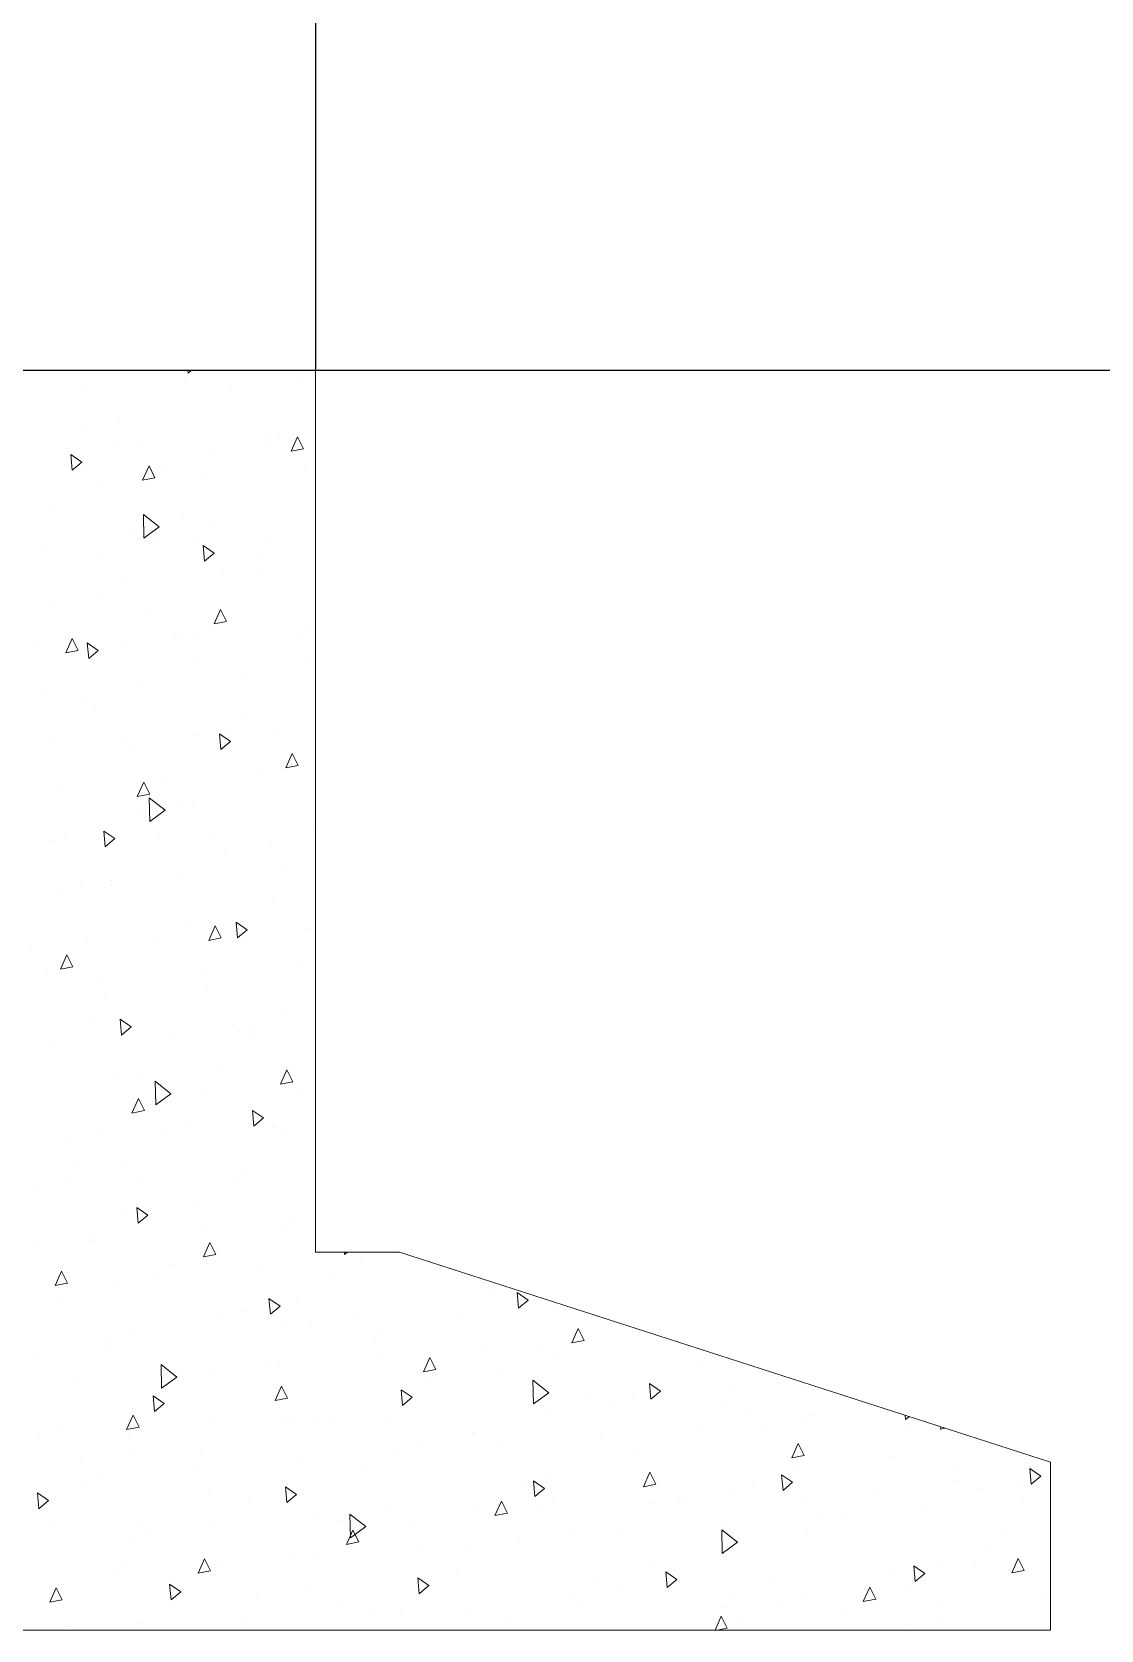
# Model space of a CAD drawing. Header units: inches. Extents: x -6800 to 96653, y -25814 to 17379.
# Drawn here: x 5608.9 to 5659.8, y 39.9 to 116 of the extents above; entities that cross this region are included whole.
import ezdxf

# ---------------------------------------------------------------- set-up
doc = ezdxf.new("R2010")
doc.units = ezdxf.units.IN
doc.header["$MEASUREMENT"] = 0
doc.layers.add('Footing', color=50, linetype='Continuous', lineweight=20)
doc.layers.add('Hatch', color=161, linetype='Continuous', lineweight=5)

msp = doc.modelspace()

# ---------------------------------------------------------------- linework, layer by layer
for p, q in [((5622.377, 309.857), (5622.377, 99.857)), ((5549.377, 99.857), (5990.377, 99.857))]:
    msp.add_line(p, q)
at = {"layer": 'Footing'}
for p, q in [((5622.377, 57.857), (5622.377, 117.857)), ((5626.377, 57.857), (5622.377, 57.857)), ((5657.377, 47.857), (5626.377, 57.857)), ((5657.377, 39.857), (5657.377, 47.857)), ((5573.377, 39.857), (5657.377, 39.857))]:
    msp.add_line(p, q, dxfattribs=at)
at = {"layer": 'Hatch', "linetype": 'Continuous', "transparency": 33554579}
for p, q in [((5616.305, 99.721), (5616.294, 99.857)), ((5616.305, 99.721), (5616.467, 99.857)), ((5620.96, 99.828), (5620.96, 99.828)), ((5611.363, 99.039), (5611.363, 99.039)), ((5616.154, 99.424), (5616.154, 99.424)), ((5618.392, 99.047), (5618.392, 99.047)), ((5621.524, 99.486), (5621.524, 99.486)), ((5613.006, 97.463), (5613.006, 97.463)), ((5611.42, 97.246), (5611.42, 97.246)), ((5621.211, 95.994), (5621.516, 96.679)), ((5621.8, 96.109), (5621.516, 96.679)), ((5612.832, 96.3), (5612.832, 96.3)), ((5613.828, 96.393), (5613.828, 96.393)), ((5620.031, 96.412), (5620.031, 96.412)), ((5620.175, 96.62), (5620.175, 96.62)), ((5620.66, 96.608), (5620.66, 96.608)), ((5621.211, 95.994), (5621.8, 96.109)), ((5610.79, 95.093), (5610.725, 95.84)), ((5611.25, 95.479), (5610.725, 95.84)), ((5610.79, 95.093), (5611.25, 95.479)), ((5614.143, 94.62), (5614.448, 95.306)), ((5614.732, 94.735), (5614.448, 95.306)), ((5617.59, 95.871), (5617.59, 95.871)), ((5621.889, 95.179), (5621.889, 95.179)), ((5612.291, 94.39), (5612.291, 94.39)), ((5614.143, 94.62), (5614.732, 94.735)), ((5615.274, 95.023), (5615.274, 95.023)), ((5617.083, 94.775), (5617.083, 94.775)), ((5609.873, 93.335), (5609.873, 93.335)), ((5614.207, 91.865), (5614.184, 92.989)), ((5614.934, 92.396), (5614.184, 92.989)), ((5613.656, 92.256), (5613.656, 92.256)), ((5614.207, 91.865), (5614.934, 92.396)), ((5616.097, 92.797), (5616.097, 92.797)), ((5617.541, 92.583), (5617.541, 92.583)), ((5609.416, 91.468), (5609.416, 91.468)), ((5614.757, 91.744), (5614.757, 91.744)), ((5616.759, 91.789), (5616.759, 91.789)), ((5617.09, 90.756), (5617.024, 91.503)), ((5617.549, 91.141), (5617.024, 91.503)), ((5620.006, 91.93), (5620.006, 91.93)), ((5612.141, 90.895), (5612.141, 90.895)), ((5617.09, 90.756), (5617.549, 91.141)), ((5619.778, 90.87), (5619.778, 90.87)), ((5618.011, 90.126), (5618.011, 90.126)), ((5619.809, 90.143), (5619.809, 90.143)), ((5612.163, 89.181), (5612.163, 89.181)), ((5613.22, 89.741), (5613.22, 89.741)), ((5609.722, 88.64), (5609.722, 88.64)), ((5614.409, 88.455), (5614.409, 88.455)), ((5617.55, 87.772), (5617.855, 88.458)), ((5618.139, 87.887), (5617.855, 88.458)), ((5617.55, 87.772), (5618.139, 87.887)), ((5622.077, 87.703), (5622.077, 87.703)), ((5610.483, 86.399), (5610.788, 87.084)), ((5611.072, 86.513), (5610.788, 87.084)), ((5611.574, 86.128), (5611.509, 86.875)), ((5612.034, 86.513), (5611.509, 86.875)), ((5613.343, 86.957), (5613.343, 86.957)), ((5615.686, 87.095), (5615.686, 87.095)), ((5615.844, 87.255), (5615.844, 87.255)), ((5616.59, 87.099), (5616.59, 87.099)), ((5621.765, 87.325), (5621.765, 87.325)), ((5608.998, 86.692), (5608.998, 86.692)), ((5610.483, 86.399), (5611.072, 86.513)), ((5611.574, 86.128), (5612.034, 86.513)), ((5616.677, 86.015), (5616.677, 86.015)), ((5618.94, 85.476), (5618.94, 85.476)), ((5622.014, 85.879), (5622.014, 85.879)), ((5609.342, 84.687), (5609.342, 84.687)), ((5614.149, 85.092), (5614.149, 85.092)), ((5611.266, 84.252), (5611.266, 84.252)), ((5611.909, 83.639), (5611.909, 83.639)), ((5618.945, 83.575), (5618.945, 83.575)), ((5613.174, 82.267), (5613.174, 82.267)), ((5616.615, 82.446), (5616.615, 82.446)), ((5617.874, 81.79), (5617.809, 82.537)), ((5618.334, 82.176), (5617.809, 82.537)), ((5618.08, 82.264), (5618.08, 82.264)), ((5618.349, 82.493), (5618.349, 82.493)), ((5620.521, 82.805), (5620.521, 82.805)), ((5609.927, 82.126), (5609.927, 82.126)), ((5613.534, 81.812), (5613.534, 81.812)), ((5617.874, 81.79), (5618.334, 82.175)), ((5620.957, 80.924), (5621.262, 81.609)), ((5621.546, 81.039), (5621.262, 81.609)), ((5619.869, 80.827), (5619.869, 80.827)), ((5620.957, 80.924), (5621.546, 81.039)), ((5621.213, 81.135), (5621.213, 81.135)), ((5610.271, 80.038), (5610.271, 80.038)), ((5613.89, 79.55), (5614.195, 80.236)), ((5614.479, 79.665), (5614.195, 80.236)), ((5615.078, 80.443), (5615.078, 80.443)), ((5613.89, 79.55), (5614.479, 79.665)), ((5614.486, 78.368), (5614.463, 79.492)), ((5615.213, 78.899), (5614.463, 79.492)), ((5615.802, 79.372), (5615.802, 79.372)), ((5616.586, 79.19), (5616.586, 79.19)), ((5614.146, 78.649), (5614.146, 78.649)), ((5614.486, 78.367), (5615.213, 78.899)), ((5610.415, 77.788), (5610.415, 77.788)), ((5612.359, 77.162), (5612.293, 77.909)), ((5612.818, 77.547), (5612.293, 77.909)), ((5614.933, 77.662), (5614.933, 77.662)), ((5617.543, 77.797), (5617.543, 77.797)), ((5622.276, 77.982), (5622.276, 77.982)), ((5609.758, 77.436), (5609.758, 77.436)), ((5612.359, 77.162), (5612.818, 77.547)), ((5618.07, 76.932), (5618.07, 76.932)), ((5620.267, 77.263), (5620.267, 77.263)), ((5620.798, 76.178), (5620.798, 76.178)), ((5611.2, 75.389), (5611.2, 75.389)), ((5612.652, 75.575), (5612.652, 75.575)), ((5616.006, 75.794), (5616.006, 75.794)), ((5610.212, 75.034), (5610.212, 75.034)), ((5612.683, 75.348), (5612.683, 75.348)), ((5620.338, 74.492), (5620.338, 74.492)), ((5616.333, 73.648), (5616.333, 73.648)), ((5617.297, 72.702), (5617.602, 73.388)), ((5617.886, 72.817), (5617.602, 73.388)), ((5618.472, 73.148), (5618.472, 73.148)), ((5618.659, 72.824), (5618.593, 73.571)), ((5619.118, 73.21), (5618.593, 73.571)), ((5618.659, 72.824), (5619.118, 73.21)), ((5618.86, 73.151), (5618.86, 73.151)), ((5622.107, 73.292), (5622.107, 73.292)), ((5608.874, 72.358), (5608.874, 72.358)), ((5611.517, 72.83), (5611.517, 72.83)), ((5614.951, 72.908), (5614.951, 72.908)), ((5617.297, 72.702), (5617.886, 72.817)), ((5610.229, 71.329), (5610.534, 72.014)), ((5610.818, 71.443), (5610.534, 72.014)), ((5609.551, 71.219), (5609.551, 71.219)), ((5610.229, 71.329), (5610.818, 71.443)), ((5616.935, 71.144), (5616.935, 71.144)), ((5621.726, 71.529), (5621.726, 71.529)), ((5612.128, 70.74), (5612.128, 70.74)), ((5612.399, 70.033), (5612.399, 70.033)), ((5617.219, 70.468), (5617.219, 70.468)), ((5611.818, 68.78), (5611.818, 68.78)), ((5613.143, 68.196), (5613.078, 68.943)), ((5613.603, 68.582), (5613.078, 68.943)), ((5613.143, 68.196), (5613.603, 68.582)), ((5618.57, 68.658), (5618.57, 68.658)), ((5621.01, 69.199), (5621.01, 69.199)), ((5615.445, 68.319), (5615.445, 68.319)), ((5618.691, 68.461), (5618.691, 68.461)), ((5619.401, 68.499), (5619.401, 68.499)), ((5619.487, 68.028), (5619.487, 68.028)), ((5609.803, 67.709), (5609.803, 67.709)), ((5614.086, 66.34), (5614.086, 66.34)), ((5617.864, 66.495), (5617.864, 66.495)), ((5620.704, 65.854), (5621.009, 66.539)), ((5621.293, 65.969), (5621.009, 66.539)), ((5613.057, 66.091), (5613.057, 66.091)), ((5614.765, 64.871), (5614.742, 65.995)), ((5615.492, 65.402), (5614.742, 65.995)), ((5617.076, 65.584), (5617.076, 65.584)), ((5620.704, 65.854), (5621.293, 65.969)), ((5621.755, 65.588), (5621.755, 65.588)), ((5613.636, 64.48), (5613.941, 65.166)), ((5614.225, 64.595), (5613.941, 65.166)), ((5614.635, 65.042), (5614.635, 65.042)), ((5614.765, 64.87), (5615.492, 65.402)), ((5613.636, 64.48), (5614.225, 64.595)), ((5619.443, 63.858), (5619.378, 64.605)), ((5619.903, 64.244), (5619.378, 64.605)), ((5619.443, 63.858), (5619.903, 64.244)), ((5612.029, 63.487), (5612.029, 63.487)), ((5615.276, 63.629), (5615.276, 63.629)), ((5616.354, 63.9), (5616.354, 63.9)), ((5620.33, 63.849), (5620.33, 63.849)), ((5620.451, 63.855), (5620.451, 63.855)), ((5620.757, 63.657), (5620.757, 63.657)), ((5610.732, 63.06), (5610.732, 63.06)), ((5610.944, 62.137), (5610.944, 62.137)), ((5613.142, 61.968), (5613.142, 61.968)), ((5618.792, 61.846), (5618.792, 61.846)), ((5609.195, 61.057), (5609.195, 61.057)), ((5610.701, 61.427), (5610.701, 61.427)), ((5613.986, 61.442), (5613.986, 61.442)), ((5618.622, 61.46), (5618.622, 61.46)), ((5613.212, 59.697), (5613.212, 59.697)), ((5613.928, 59.23), (5613.862, 59.977)), ((5614.387, 59.616), (5613.862, 59.977)), ((5613.928, 59.23), (5614.387, 59.616)), ((5616.823, 60.041), (5616.823, 60.041)), ((5611.86, 58.798), (5611.86, 58.798)), ((5617.035, 59.024), (5617.035, 59.024)), ((5620.89, 59.02), (5620.89, 59.02)), ((5621.258, 59.2), (5621.258, 59.2)), ((5609.208, 58.353), (5609.208, 58.353)), ((5611.66, 58.411), (5611.66, 58.411)), ((5617.043, 57.632), (5617.348, 58.318)), ((5617.632, 57.747), (5617.348, 58.318)), ((5623.761, 57.75), (5623.759, 57.857)), ((5623.761, 57.749), (5623.908, 57.857)), ((5615.48, 57.257), (5615.48, 57.257)), ((5617.043, 57.632), (5617.632, 57.747)), ((5619.721, 57.197), (5619.721, 57.197)), ((5624.512, 57.582), (5624.512, 57.582)), ((5609.975, 56.259), (5610.281, 56.944)), ((5609.975, 56.259), (5610.564, 56.373)), ((5610.123, 56.408), (5610.123, 56.408)), ((5610.564, 56.373), (5610.281, 56.944)), ((5612.889, 56.426), (5612.889, 56.426)), ((5614.915, 56.793), (5614.915, 56.793)), ((5623.158, 56.58), (5623.158, 56.58)), ((5610.093, 55.673), (5610.093, 55.673)), ((5620.227, 54.893), (5620.162, 55.64)), ((5620.687, 55.278), (5620.162, 55.64)), ((5621.5, 55.592), (5621.5, 55.592)), ((5630.827, 55.829), (5630.827, 55.829)), ((5632.043, 55.183), (5631.978, 55.93)), ((5632.503, 55.569), (5631.978, 55.93)), ((5632.043, 55.183), (5632.503, 55.569)), ((5617.748, 54.817), (5617.748, 54.817)), ((5619.059, 55.051), (5619.059, 55.051)), ((5620.227, 54.893), (5620.687, 55.278)), ((5629.384, 54.88), (5629.384, 54.88)), ((5631.785, 55.341), (5631.785, 55.341)), ((5613.619, 54.192), (5613.619, 54.192)), ((5620.962, 54.513), (5620.962, 54.513)), ((5622.187, 54.551), (5622.187, 54.551)), ((5624.209, 54.654), (5624.209, 54.654)), ((5625.426, 54.14), (5625.426, 54.14)), ((5634.586, 53.532), (5634.891, 54.217)), ((5635.175, 53.646), (5634.891, 54.217)), ((5612.589, 53.762), (5612.589, 53.762)), ((5625.181, 53.665), (5625.181, 53.665)), ((5630.248, 53.337), (5630.248, 53.337)), ((5633.095, 53.389), (5633.095, 53.389)), ((5634.586, 53.532), (5635.175, 53.646)), ((5635.039, 53.722), (5635.039, 53.722)), ((5608.954, 52.811), (5608.954, 52.811)), ((5612.361, 53.233), (5612.361, 53.233)), ((5620.65, 52.548), (5620.65, 52.548)), ((5625.441, 52.933), (5625.441, 52.933)), ((5627.518, 52.158), (5627.823, 52.843)), ((5628.107, 52.273), (5627.823, 52.843)), ((5633.792, 52.831), (5633.792, 52.831)), ((5640.749, 52.533), (5640.749, 52.533)), ((5611.052, 51.759), (5611.052, 51.759)), ((5615.044, 51.373), (5615.021, 52.498)), ((5615.771, 51.905), (5615.021, 52.498)), ((5615.044, 51.373), (5615.771, 51.905)), ((5615.843, 52.143), (5615.843, 52.143)), ((5617.566, 51.977), (5617.566, 51.977)), ((5620.016, 52.377), (5620.016, 52.377)), ((5627.518, 52.158), (5628.107, 52.273)), ((5631.351, 52.29), (5631.351, 52.29)), ((5614.712, 50.264), (5614.647, 51.012)), ((5615.172, 50.65), (5614.647, 51.012)), ((5615.125, 51.436), (5615.125, 51.436)), ((5620.45, 50.784), (5620.755, 51.469)), ((5621.039, 50.899), (5620.755, 51.469)), ((5626.527, 50.555), (5626.462, 51.302)), ((5626.987, 50.941), (5626.462, 51.302)), ((5627.694, 51.7), (5627.694, 51.7)), ((5632.757, 50.629), (5632.734, 51.753)), ((5633.484, 51.16), (5632.734, 51.753)), ((5632.757, 50.628), (5633.484, 51.16)), ((5638.343, 50.845), (5638.277, 51.592)), ((5638.802, 51.231), (5638.277, 51.592)), ((5638.343, 50.845), (5638.802, 51.231)), ((5642.311, 51.481), (5642.311, 51.481)), ((5614.629, 50.793), (5614.629, 50.793)), ((5614.712, 50.264), (5615.172, 50.65)), ((5620.45, 50.784), (5621.039, 50.899)), ((5626.527, 50.555), (5626.987, 50.941)), ((5632.714, 50.691), (5632.714, 50.691)), ((5633.311, 50.369), (5633.311, 50.369)), ((5635.363, 50.949), (5635.363, 50.949)), ((5636.558, 50.511), (5636.558, 50.511)), ((5637.473, 50.904), (5637.473, 50.904)), ((5641.733, 50.737), (5641.733, 50.737)), ((5613.383, 49.41), (5613.688, 50.096)), ((5613.383, 49.41), (5613.972, 49.525)), ((5613.972, 49.525), (5613.688, 50.096)), ((5617.546, 49.681), (5617.546, 49.681)), ((5620.793, 49.823), (5620.793, 49.823)), ((5621.247, 50.05), (5621.247, 50.05)), ((5622.284, 49.937), (5622.284, 49.937)), ((5623.116, 49.902), (5623.116, 49.902)), ((5625.968, 50.049), (5625.968, 50.049)), ((5640.774, 49.478), (5640.774, 49.478)), ((5643.017, 50.093), (5643.017, 50.093)), ((5643.643, 49.529), (5643.643, 49.529)), ((5645.566, 49.862), (5645.566, 49.862)), ((5646.084, 50.07), (5646.084, 50.07)), ((5650.47, 49.884), (5650.466, 50.086)), ((5650.47, 49.883), (5650.661, 50.023)), ((5652.128, 49.431), (5652.174, 49.535)), ((5652.128, 49.431), (5652.358, 49.476)), ((5609.228, 49.104), (5609.228, 49.104)), ((5610.203, 49.36), (5610.203, 49.36)), ((5613.518, 49.113), (5613.518, 49.113)), ((5629.858, 49.216), (5629.858, 49.216)), ((5629.962, 49.26), (5629.962, 49.26)), ((5635.968, 49.073), (5635.968, 49.073)), ((5645.061, 48.058), (5645.366, 48.743)), ((5645.65, 48.172), (5645.366, 48.743)), ((5650.696, 49.416), (5650.696, 49.416)), ((5613.631, 48.362), (5613.631, 48.362)), ((5616.897, 48.353), (5616.897, 48.353)), ((5626.37, 48.284), (5626.37, 48.284)), ((5627.417, 48.675), (5627.417, 48.675)), ((5631.176, 48.688), (5631.176, 48.688)), ((5637.63, 48.509), (5637.63, 48.509)), ((5645.061, 48.058), (5645.65, 48.172)), ((5649.765, 48.143), (5649.765, 48.143)), ((5611.191, 47.821), (5611.191, 47.821)), ((5616.772, 47.494), (5616.772, 47.494)), ((5621.579, 47.899), (5621.579, 47.899)), ((5624.552, 47.497), (5624.552, 47.497)), ((5633.539, 47.289), (5633.539, 47.289)), ((5637.993, 46.684), (5638.298, 47.369)), ((5638.582, 46.798), (5638.298, 47.369)), ((5644.643, 46.508), (5644.577, 47.255)), ((5645.102, 46.893), (5644.577, 47.255)), ((5645.285, 47.654), (5645.285, 47.654)), ((5652.838, 47.621), (5652.838, 47.621)), ((5656.458, 46.798), (5656.393, 47.545)), ((5656.918, 47.184), (5656.393, 47.545)), ((5611.496, 46.664), (5611.496, 46.664)), ((5611.981, 47.11), (5611.981, 47.11)), ((5617.312, 46.435), (5617.312, 46.435)), ((5621.012, 45.927), (5620.946, 46.674)), ((5621.471, 46.312), (5620.946, 46.674)), ((5632.23, 46.82), (5632.23, 46.82)), ((5632.827, 46.217), (5632.762, 46.964)), ((5633.287, 46.603), (5632.762, 46.964)), ((5632.827, 46.217), (5633.287, 46.603)), ((5637.993, 46.684), (5638.582, 46.798)), ((5642.15, 46.455), (5642.15, 46.455)), ((5643.24, 46.832), (5643.24, 46.832)), ((5644.643, 46.508), (5645.102, 46.893)), ((5652.964, 46.977), (5652.964, 46.977)), ((5654.082, 46.594), (5654.082, 46.594)), ((5655.936, 46.768), (5655.936, 46.768)), ((5656.458, 46.798), (5656.918, 47.184)), ((5609.196, 45.636), (5609.131, 46.384)), ((5609.656, 46.022), (5609.131, 46.384)), ((5609.196, 45.636), (5609.656, 46.022)), ((5619.165, 45.913), (5619.165, 45.913)), ((5621.012, 45.927), (5621.471, 46.312)), ((5630.925, 45.31), (5631.23, 45.995)), ((5631.514, 45.424), (5631.23, 45.995)), ((5633.142, 45.679), (5633.142, 45.679)), ((5633.642, 46.042), (5633.642, 46.042)), ((5638.317, 45.905), (5638.317, 45.905)), ((5639.709, 45.914), (5639.709, 45.914)), ((5639.898, 46.069), (5639.898, 46.069)), ((5645.66, 46.226), (5645.66, 46.226)), ((5648.907, 46.368), (5648.907, 46.368)), ((5656.092, 46.003), (5656.092, 46.003)), ((5617.377, 44.991), (5617.377, 44.991)), ((5622.552, 45.217), (5622.552, 45.217)), ((5623.483, 45.06), (5623.483, 45.06)), ((5624.04, 44.252), (5624.017, 45.377)), ((5624.767, 44.784), (5624.017, 45.377)), ((5624.044, 45.253), (5624.044, 45.253)), ((5625.924, 45.601), (5625.924, 45.601)), ((5626.819, 45.058), (5626.819, 45.058)), ((5629.895, 45.538), (5629.895, 45.538)), ((5630.925, 45.31), (5631.514, 45.424)), ((5646.494, 45.213), (5646.494, 45.213)), ((5647.553, 45.214), (5647.553, 45.214)), ((5651.301, 45.618), (5651.301, 45.618)), ((5609.697, 44.747), (5609.697, 44.747)), ((5613.764, 44.225), (5613.764, 44.225)), ((5614.13, 44.849), (5614.13, 44.849)), ((5614.447, 44.464), (5614.447, 44.464)), ((5623.857, 43.936), (5624.162, 44.621)), ((5624.04, 44.252), (5624.767, 44.784)), ((5624.446, 44.051), (5624.162, 44.621)), ((5634.498, 44.381), (5634.498, 44.381)), ((5636.897, 44.424), (5636.897, 44.424)), ((5641.703, 44.828), (5641.703, 44.828)), ((5641.753, 43.508), (5641.73, 44.632)), ((5642.479, 44.039), (5641.73, 44.632)), ((5645.831, 44.528), (5645.831, 44.528)), ((5655.232, 44.537), (5655.232, 44.537)), ((5621.433, 43.473), (5621.433, 43.473)), ((5623.857, 43.936), (5624.446, 44.051)), ((5627.299, 43.635), (5627.299, 43.635)), ((5629.605, 43.674), (5629.605, 43.674)), ((5632.105, 44.039), (5632.105, 44.039)), ((5641.753, 43.507), (5642.479, 44.039)), ((5642.166, 43.629), (5642.166, 43.629)), ((5654.442, 43.694), (5654.442, 43.694)), ((5613.378, 42.82), (5613.378, 42.82)), ((5616.79, 42.562), (5617.095, 43.248)), ((5616.79, 42.562), (5617.379, 42.677)), ((5617.379, 42.677), (5617.095, 43.248)), ((5617.701, 42.845), (5617.701, 42.845)), ((5622.507, 43.25), (5622.507, 43.25)), ((5638.216, 42.84), (5638.216, 42.84)), ((5639.127, 41.88), (5639.062, 42.627)), ((5639.587, 42.265), (5639.062, 42.627)), ((5649.821, 42.774), (5649.821, 42.774)), ((5650.943, 42.17), (5650.877, 42.917)), ((5651.402, 42.556), (5650.877, 42.917)), ((5652.001, 43.153), (5652.001, 43.153)), ((5653.767, 42.972), (5653.767, 42.972)), ((5655.535, 42.583), (5655.84, 43.269)), ((5655.535, 42.583), (5656.124, 42.698)), ((5656.124, 42.698), (5655.84, 43.269)), ((5609.722, 41.189), (5610.027, 41.874)), ((5610.311, 41.303), (5610.027, 41.874)), ((5612.91, 42.461), (5612.91, 42.461)), ((5615.496, 41.299), (5615.431, 42.046)), ((5615.956, 41.684), (5615.431, 42.046)), ((5621.989, 41.986), (5621.989, 41.986)), ((5627.312, 41.589), (5627.246, 42.336)), ((5627.771, 41.975), (5627.246, 42.336)), ((5627.312, 41.589), (5627.771, 41.975)), ((5629.087, 42.618), (5629.087, 42.618)), ((5635.775, 42.299), (5635.775, 42.299)), ((5636.766, 41.941), (5636.766, 41.941)), ((5639.127, 41.88), (5639.587, 42.265)), ((5644.169, 42.183), (5644.169, 42.183)), ((5648.468, 41.21), (5648.773, 41.895)), ((5649.057, 41.324), (5648.773, 41.895)), ((5650.943, 42.17), (5651.402, 42.556)), ((5609.722, 41.189), (5610.311, 41.303)), ((5615.496, 41.299), (5615.956, 41.684)), ((5616.032, 41.785), (5616.032, 41.785)), ((5619.549, 41.445), (5619.549, 41.445)), ((5634.571, 41.393), (5634.571, 41.393)), ((5642.244, 41.394), (5642.244, 41.394)), ((5644.434, 41.189), (5644.434, 41.189)), ((5645.491, 41.536), (5645.491, 41.536)), ((5648.468, 41.21), (5649.057, 41.324)), ((5650.666, 41.762), (5650.666, 41.762)), ((5657.021, 41.353), (5657.021, 41.353)), ((5619.136, 40.385), (5619.136, 40.385)), ((5623.701, 41.033), (5623.701, 41.033)), ((5624.973, 40.604), (5624.973, 40.604)), ((5626.479, 40.706), (5626.479, 40.706)), ((5629.726, 40.848), (5629.726, 40.848)), ((5634.901, 41.074), (5634.901, 41.074)), ((5641.409, 39.857), (5641.705, 40.521)), ((5641.989, 39.95), (5641.705, 40.521)), ((5641.897, 40.913), (5641.897, 40.913)), ((5647.423, 40.564), (5647.423, 40.564)), ((5652.23, 40.969), (5652.23, 40.969)), ((5610.622, 40.022), (5610.622, 40.022)), ((5610.714, 40.018), (5610.714, 40.018)), ((5613.961, 40.16), (5613.961, 40.16)), ((5625.67, 40.059), (5625.67, 40.059)), ((5631.355, 40.178), (5631.355, 40.178)), ((5641.509, 39.857), (5641.989, 39.95)), ((5642.632, 40.179), (5642.632, 40.179)), ((5650.508, 40.079), (5650.508, 40.079)), ((5652.089, 40.334), (5652.089, 40.334))]:
    msp.add_line(p, q, dxfattribs=at)

doc.saveas('drawing.dxf')
